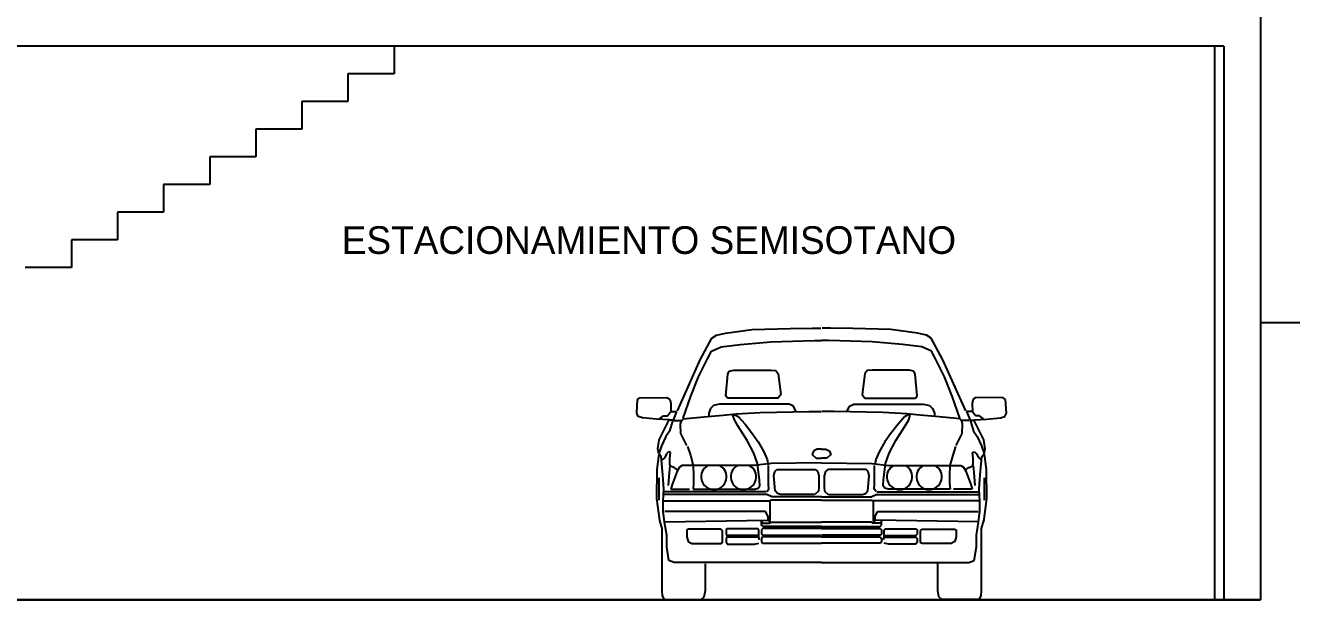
# Model space of a CAD drawing. Header units: metres. Extents: x -525 to 413, y -37 to 272.
# Drawn here: x 311.12 to 317.99, y 38.82 to 41.93 of the extents above; entities that cross this region are included whole.
import ezdxf

# ---------------------------------------------------------------- set-up
doc = ezdxf.new("R2010")
doc.units = ezdxf.units.M
doc.header["$MEASUREMENT"] = 0
doc.linetypes.add('0', pattern=[0])
doc.layers.get('0').update_dxf_attribs({"color": 254})
doc.layers.add('CORTE123', color=254, linetype='Continuous')
doc.layers.add('DIEN HOA', color=254, linetype='Continuous')
doc.styles.get("Standard").update_dxf_attribs({"font": 'HTOWERT.TTF', "height": 0.08})

msp = doc.modelspace()

# ---------------------------------------------------------------- linework, layer by layer
for p, q in [((317.8218, 55.517), (317.8218, 38.817)), ((317.6218, 41.817), (308.3718, 41.817)), ((313.1218, 41.817), (313.1218, 41.667)), ((317.5718, 41.817), (317.5718, 38.817)), ((317.6218, 41.817), (317.6218, 38.817)), ((313.1218, 41.667), (312.8718, 41.667)), ((312.8718, 41.667), (312.8718, 41.517)), ((312.8718, 41.517), (312.6218, 41.517)), ((312.6218, 41.517), (312.6218, 41.367)), ((312.6218, 41.367), (312.3718, 41.367)), ((312.3718, 41.367), (312.3718, 41.217)), ((312.3718, 41.217), (312.1218, 41.217)), ((312.1218, 41.217), (312.1218, 41.067)), ((312.1218, 41.067), (311.8718, 41.067)), ((311.8718, 41.067), (311.8718, 40.917)), ((311.8718, 40.917), (311.6218, 40.917)), ((311.6218, 40.917), (311.6218, 40.767)), ((311.6218, 40.767), (311.3718, 40.767)), ((311.3718, 40.767), (311.3718, 40.617)), ((311.3718, 40.617), (311.1218, 40.617)), ((317.8218, 38.817), (295.8218, 38.817)), ((317.8218, 38.817), (295.8218, 38.817))]:
    msp.add_line(p, q)
at = {"linetype": 'Continuous'}
msp.add_line((295.8218, 38.817), (317.8218, 38.817), dxfattribs=at)
at = {"layer": 'CORTE123', "linetype": '0', "ltscale": 0.004}
msp.add_line((320.9343, 40.317), (317.8218, 40.317), dxfattribs=at)
at = {"layer": 'DIEN HOA'}
for p, q in [((314.8454, 40.234), (314.8709, 40.2514)), ((314.8709, 40.2514), (314.9197, 40.2618)), ((314.9197, 40.2618), (315.0647, 40.2815)), ((315.0647, 40.2815), (315.2702, 40.2873)), ((315.2702, 40.2873), (315.3921, 40.2896)), ((315.3921, 40.2896), (315.4373, 40.2896)), ((315.4887, 40.2896), (315.4434, 40.2896)), ((315.6106, 40.2873), (315.4887, 40.2896)), ((315.816, 40.2815), (315.6106, 40.2873)), ((315.9611, 40.2618), (315.816, 40.2815)), ((316.0099, 40.2514), (315.9611, 40.2618)), ((316.0354, 40.234), (316.0099, 40.2514)), ((314.7827, 40.1176), (314.8454, 40.234)), ((314.843, 40.1644), (314.8964, 40.1876)), ((314.8964, 40.1876), (315.0009, 40.2003)), ((315.0009, 40.2003), (315.1657, 40.2142)), ((315.1657, 40.2142), (315.4013, 40.2224)), ((315.4013, 40.2224), (315.4396, 40.2224)), ((315.4794, 40.2224), (315.4411, 40.2224)), ((315.715, 40.2142), (315.4794, 40.2224)), ((315.8799, 40.2003), (315.715, 40.2142)), ((315.9843, 40.1876), (315.8799, 40.2003)), ((316.0377, 40.1644), (315.9843, 40.1876)), ((316.0981, 40.1176), (316.0354, 40.234)), ((314.6585, 39.8411), (314.7827, 40.1176)), ((314.773, 40.0247), (314.8222, 40.1222)), ((314.8222, 40.1222), (314.843, 40.1644)), ((316.0586, 40.1222), (316.0377, 40.1644)), ((316.1077, 40.0247), (316.0586, 40.1222)), ((316.2223, 39.8411), (316.0981, 40.1176)), ((314.9323, 40.04), (314.9388, 40.0553)), ((314.9388, 40.0553), (314.9646, 40.061)), ((314.9646, 40.061), (315.1662, 40.061)), ((315.1662, 40.061), (315.1928, 40.0585)), ((315.1928, 40.0585), (315.2049, 40.0416)), ((315.6879, 40.0585), (315.6758, 40.0416)), ((315.7145, 40.061), (315.6879, 40.0585)), ((315.9162, 40.061), (315.7145, 40.061)), ((315.942, 40.0553), (315.9162, 40.061)), ((315.9484, 40.04), (315.942, 40.0553)), ((314.7316, 39.92), (314.773, 40.0247)), ((314.921, 39.9213), (314.9323, 40.04)), ((315.2049, 40.0416), (315.2194, 39.9286)), ((315.6758, 40.0416), (315.6613, 39.9286)), ((315.9597, 39.9213), (315.9484, 40.04)), ((316.1491, 39.92), (316.1077, 40.0247)), ((314.4415, 39.9021), (314.4557, 39.9118)), ((314.4557, 39.9118), (314.6006, 39.9125)), ((314.6006, 39.9125), (314.6178, 39.9036)), ((314.6898, 39.8005), (314.7316, 39.92)), ((314.9299, 39.91), (314.921, 39.9213)), ((315.2057, 39.91), (314.9299, 39.91)), ((315.2194, 39.9286), (315.2057, 39.91)), ((315.6613, 39.9286), (315.675, 39.91)), ((315.675, 39.91), (315.9509, 39.91)), ((315.9509, 39.91), (315.9597, 39.9213)), ((316.1909, 39.8005), (316.1491, 39.92)), ((316.2801, 39.9125), (316.263, 39.9036)), ((316.425, 39.9118), (316.2801, 39.9125)), ((316.4392, 39.9021), (316.425, 39.9118)), ((314.4378, 39.8274), (314.4415, 39.9021)), ((314.6178, 39.9036), (314.623, 39.8797)), ((314.623, 39.8797), (314.6223, 39.8371)), ((314.838, 39.8536), (314.8283, 39.8278)), ((314.8541, 39.8689), (314.838, 39.8536)), ((314.8872, 39.8762), (314.8541, 39.8689)), ((315.2654, 39.8762), (314.8872, 39.8762)), ((315.288, 39.8657), (315.2654, 39.8762)), ((315.3017, 39.8383), (315.288, 39.8657)), ((315.5791, 39.8383), (315.5928, 39.8657)), ((315.5928, 39.8657), (315.6153, 39.8762)), ((315.6153, 39.8762), (315.9936, 39.8762)), ((315.9936, 39.8762), (316.0267, 39.8689)), ((316.0267, 39.8689), (316.0428, 39.8536)), ((316.0428, 39.8536), (316.0525, 39.8278)), ((316.263, 39.9036), (316.2577, 39.8797)), ((316.2577, 39.8797), (316.2585, 39.8371)), ((316.443, 39.8274), (316.4392, 39.9021)), ((314.446, 39.8103), (314.4378, 39.8274)), ((314.4692, 39.8021), (314.446, 39.8103)), ((314.5446, 39.7961), (314.4692, 39.8021)), ((314.6134, 39.7916), (314.5446, 39.7961)), ((314.5606, 39.6837), (314.6134, 39.7916)), ((314.5618, 39.7968), (314.5834, 39.8132)), ((314.5834, 39.8132), (314.6051, 39.8132)), ((314.6051, 39.8132), (314.6208, 39.8356)), ((314.635, 39.7894), (314.6149, 39.7909)), ((314.6324, 39.7841), (314.6152, 39.73)), ((314.6223, 39.8371), (314.6544, 39.8371)), ((314.6544, 39.8371), (314.635, 39.7894)), ((314.6372, 39.7886), (314.6776, 39.7879)), ((314.6755, 39.7681), (314.6788, 39.7851)), ((314.6788, 39.7851), (314.6902, 39.7982)), ((314.6902, 39.7982), (314.726, 39.8006)), ((314.726, 39.8006), (314.822, 39.8104)), ((314.822, 39.8104), (314.9066, 39.8177)), ((314.8283, 39.8278), (314.8283, 39.8149)), ((314.9066, 39.8177), (314.9782, 39.8242)), ((314.9586, 39.8177), (314.9717, 39.8185)), ((314.9676, 39.7925), (314.9586, 39.8177)), ((314.9867, 39.7588), (314.9676, 39.7925)), ((314.9717, 39.8185), (314.9896, 39.8079)), ((314.9782, 39.8242), (315.1083, 39.8323)), ((314.9896, 39.8079), (315.0254, 39.7692)), ((315.1083, 39.8323), (315.3714, 39.8379)), ((315.3714, 39.8379), (315.4389, 39.8379)), ((315.5094, 39.8379), (315.4419, 39.8379)), ((315.7724, 39.8323), (315.5094, 39.8379)), ((315.9026, 39.8242), (315.7724, 39.8323)), ((315.8912, 39.8079), (315.8554, 39.7692)), ((315.9091, 39.8185), (315.8912, 39.8079)), ((315.8941, 39.7588), (315.9132, 39.7925)), ((315.9742, 39.8177), (315.9026, 39.8242)), ((315.9221, 39.8177), (315.9091, 39.8185)), ((315.9132, 39.7925), (315.9221, 39.8177)), ((316.0588, 39.8104), (315.9742, 39.8177)), ((316.0525, 39.8278), (316.0525, 39.8149)), ((316.1548, 39.8006), (316.0588, 39.8104)), ((316.1906, 39.7982), (316.1548, 39.8006)), ((316.202, 39.7851), (316.1906, 39.7982)), ((316.2052, 39.7681), (316.202, 39.7851)), ((316.2435, 39.7886), (316.2032, 39.7879)), ((316.2264, 39.8371), (316.2458, 39.7894)), ((316.2585, 39.8371), (316.2264, 39.8371)), ((316.2458, 39.7894), (316.2658, 39.7909)), ((316.2484, 39.7841), (316.2656, 39.73)), ((316.2757, 39.8132), (316.26, 39.8356)), ((316.2673, 39.7916), (316.3362, 39.7961)), ((316.3202, 39.6837), (316.2673, 39.7916)), ((316.2973, 39.8132), (316.2757, 39.8132)), ((316.319, 39.7968), (316.2973, 39.8132)), ((316.3362, 39.7961), (316.4116, 39.8021)), ((316.4116, 39.8021), (316.4348, 39.8103)), ((316.4348, 39.8103), (316.443, 39.8274)), ((314.5954, 39.7016), (314.573, 39.6509)), ((314.6152, 39.73), (314.5954, 39.7016)), ((314.6772, 39.7175), (314.6755, 39.7681)), ((314.6869, 39.6997), (314.6772, 39.7175)), ((315.0366, 39.6801), (314.9867, 39.7588)), ((315.0254, 39.7692), (315.066, 39.7159)), ((315.066, 39.7159), (315.097, 39.672)), ((315.8147, 39.7159), (315.7838, 39.672)), ((315.8554, 39.7692), (315.8147, 39.7159)), ((315.8442, 39.6801), (315.8941, 39.7588)), ((316.1938, 39.6997), (316.2036, 39.7175)), ((316.2036, 39.7175), (316.2052, 39.7681)), ((316.2656, 39.73), (316.2854, 39.7016)), ((316.2854, 39.7016), (316.3078, 39.6509)), ((314.5521, 39.6352), (314.5606, 39.6837)), ((314.558, 39.6076), (314.5521, 39.6352)), ((314.573, 39.6509), (314.5588, 39.6091)), ((314.7105, 39.6525), (314.6869, 39.6997)), ((314.7132, 39.6465), (314.729, 39.5999)), ((315.074, 39.6106), (315.0366, 39.6801)), ((315.097, 39.672), (315.1279, 39.6184)), ((315.7838, 39.672), (315.7529, 39.6184)), ((315.8068, 39.6106), (315.8442, 39.6801)), ((316.1675, 39.6465), (316.1518, 39.5999)), ((316.1702, 39.6525), (316.1938, 39.6997)), ((316.3078, 39.6509), (316.322, 39.6091)), ((316.3287, 39.6352), (316.3202, 39.6837)), ((316.3227, 39.6076), (316.3287, 39.6352)), ((314.5557, 39.5943), (314.5468, 39.5209)), ((314.5597, 39.6052), (314.5557, 39.5943)), ((314.5706, 39.5923), (314.5597, 39.6052)), ((314.5795, 39.4931), (314.5706, 39.5923)), ((314.5898, 39.5885), (314.5752, 39.5756)), ((314.5992, 39.6082), (314.5898, 39.5885)), ((314.6112, 39.6193), (314.5992, 39.6082)), ((314.6214, 39.615), (314.6112, 39.6193)), ((314.6172, 39.5517), (314.618, 39.5825)), ((314.618, 39.5825), (314.6214, 39.615)), ((314.729, 39.5999), (314.744, 39.5436)), ((315.0927, 39.5545), (315.074, 39.6106)), ((315.1279, 39.6184), (315.145, 39.5777)), ((315.145, 39.5777), (315.1515, 39.5476)), ((315.3988, 39.6231), (315.3899, 39.6072)), ((315.3899, 39.6072), (315.3908, 39.6013)), ((315.3908, 39.6013), (315.4116, 39.5845)), ((315.4166, 39.632), (315.3988, 39.6231)), ((315.4116, 39.5845), (315.4404, 39.5845)), ((315.4403, 39.632), (315.4166, 39.632)), ((315.4692, 39.5845), (315.4404, 39.5845)), ((315.4405, 39.632), (315.4642, 39.632)), ((315.4642, 39.632), (315.482, 39.6231)), ((315.4899, 39.6013), (315.4692, 39.5845)), ((315.482, 39.6231), (315.4909, 39.6072)), ((315.4909, 39.6072), (315.4899, 39.6013)), ((315.7358, 39.5777), (315.7293, 39.5476)), ((315.7529, 39.6184), (315.7358, 39.5777)), ((315.7881, 39.5545), (315.8068, 39.6106)), ((316.1518, 39.5999), (316.1367, 39.5436)), ((316.2593, 39.615), (316.2696, 39.6193)), ((316.2628, 39.5825), (316.2593, 39.615)), ((316.2636, 39.5517), (316.2628, 39.5825)), ((316.2696, 39.6193), (316.2816, 39.6082)), ((316.2816, 39.6082), (316.291, 39.5885)), ((316.291, 39.5885), (316.3056, 39.5756)), ((316.3012, 39.4931), (316.3102, 39.5923)), ((316.3102, 39.5923), (316.3211, 39.6052)), ((316.3211, 39.6052), (316.3251, 39.5943)), ((316.3251, 39.5943), (316.334, 39.5209)), ((314.5468, 39.5209), (314.5448, 39.3651)), ((314.6137, 39.5063), (314.6086, 39.4353)), ((314.6172, 39.5431), (314.6137, 39.5063)), ((314.6206, 39.5405), (314.6172, 39.5517)), ((314.6411, 39.5328), (314.6206, 39.5405)), ((314.6569, 39.5143), (314.6298, 39.4408)), ((314.6591, 39.5209), (314.6411, 39.5328)), ((314.6704, 39.5361), (314.6569, 39.5143)), ((314.6839, 39.544), (314.6704, 39.5361)), ((315.0744, 39.544), (314.6839, 39.544)), ((314.744, 39.5436), (314.7455, 39.4903)), ((315.1674, 39.5559), (315.0744, 39.544)), ((315.0971, 39.5225), (315.0927, 39.5545)), ((315.1043, 39.4664), (315.0971, 39.5225)), ((315.1535, 39.4432), (315.1535, 39.545)), ((315.4404, 39.5584), (315.1674, 39.5559)), ((315.1812, 39.4877), (315.1871, 39.5114)), ((315.1871, 39.5114), (315.198, 39.5223)), ((315.198, 39.5223), (315.4057, 39.5223)), ((315.4057, 39.5223), (315.4195, 39.5124)), ((315.4195, 39.5124), (315.4264, 39.4887)), ((315.4404, 39.5584), (315.7134, 39.5559)), ((315.4612, 39.5124), (315.4543, 39.4887)), ((315.4751, 39.5223), (315.4612, 39.5124)), ((315.6828, 39.5223), (315.4751, 39.5223)), ((315.6936, 39.5114), (315.6828, 39.5223)), ((315.6996, 39.4877), (315.6936, 39.5114)), ((315.7134, 39.5559), (315.8064, 39.544)), ((315.7272, 39.4432), (315.7272, 39.545)), ((315.7765, 39.4664), (315.7836, 39.5225)), ((315.7836, 39.5225), (315.7881, 39.5545)), ((315.8064, 39.544), (316.1968, 39.544)), ((316.1367, 39.5436), (316.1352, 39.4903)), ((316.1968, 39.544), (316.2104, 39.5361)), ((316.2104, 39.5361), (316.2239, 39.5143)), ((316.2216, 39.5209), (316.2396, 39.5328)), ((316.2239, 39.5143), (316.2509, 39.4408)), ((316.2396, 39.5328), (316.2602, 39.5405)), ((316.2602, 39.5405), (316.2636, 39.5517)), ((316.2636, 39.5431), (316.267, 39.5063)), ((316.267, 39.5063), (316.2722, 39.4353)), ((316.334, 39.5209), (316.336, 39.3651)), ((314.5581, 39.4772), (314.5581, 39.3566)), ((314.5855, 39.4157), (314.5795, 39.4931)), ((314.6298, 39.4408), (314.6231, 39.416)), ((314.7455, 39.449), (314.7433, 39.4152)), ((314.7455, 39.4903), (314.7455, 39.449)), ((315.0971, 39.421), (315.106, 39.4335)), ((315.106, 39.4335), (315.1043, 39.4664)), ((315.1545, 39.4155), (315.1535, 39.4432)), ((315.1891, 39.4066), (315.1812, 39.4877)), ((315.4264, 39.4274), (315.4235, 39.4047)), ((315.4264, 39.4887), (315.4264, 39.4274)), ((315.4543, 39.4887), (315.4543, 39.4274)), ((315.4543, 39.4274), (315.4573, 39.4047)), ((315.6917, 39.4066), (315.6996, 39.4877)), ((315.7263, 39.4155), (315.7272, 39.4432)), ((315.7747, 39.4335), (315.7765, 39.4664)), ((315.7836, 39.421), (315.7747, 39.4335)), ((316.1352, 39.4903), (316.1352, 39.449)), ((316.1352, 39.449), (316.1375, 39.4152)), ((316.2509, 39.4408), (316.2577, 39.416)), ((316.2953, 39.4157), (316.3012, 39.4931)), ((316.3227, 39.4772), (316.3227, 39.3566)), ((314.5448, 39.3651), (314.5617, 39.246)), ((314.5823, 39.3508), (314.5855, 39.4157)), ((315.1446, 39.3869), (314.5884, 39.3869)), ((315.1407, 39.4017), (314.5891, 39.4017)), ((314.6231, 39.416), (314.7237, 39.416)), ((314.7433, 39.4152), (315.0408, 39.4152)), ((315.0446, 39.4166), (315.0793, 39.4166)), ((315.0793, 39.4166), (315.0971, 39.421)), ((315.1446, 39.4037), (315.1545, 39.4155)), ((315.1713, 39.375), (315.1446, 39.3869)), ((315.4404, 39.375), (315.1713, 39.375)), ((315.201, 39.3918), (315.1891, 39.4066)), ((315.2178, 39.3879), (315.201, 39.3918)), ((315.4027, 39.3879), (315.2178, 39.3879)), ((315.4235, 39.4047), (315.4047, 39.3879)), ((315.4404, 39.375), (315.7094, 39.375)), ((315.4573, 39.4047), (315.4761, 39.3879)), ((315.4781, 39.3879), (315.663, 39.3879)), ((315.663, 39.3879), (315.6798, 39.3918)), ((315.6798, 39.3918), (315.6917, 39.4066)), ((315.7094, 39.375), (315.7361, 39.3869)), ((315.7361, 39.4037), (315.7263, 39.4155)), ((315.7361, 39.3869), (316.2923, 39.3869)), ((315.7401, 39.4017), (316.2917, 39.4017)), ((315.8014, 39.4166), (315.7836, 39.421)), ((315.8362, 39.4166), (315.8014, 39.4166)), ((316.1375, 39.4152), (315.84, 39.4152)), ((316.2577, 39.416), (316.157, 39.416)), ((316.2985, 39.3508), (316.2953, 39.4157)), ((316.336, 39.3651), (316.3182, 39.2397)), ((314.5823, 39.2967), (314.5823, 39.3508)), ((314.5887, 39.238), (314.5823, 39.2967)), ((314.5873, 39.3522), (315.1603, 39.3522)), ((315.1374, 39.2943), (314.5901, 39.2943)), ((315.1503, 39.2676), (315.1374, 39.2943)), ((315.1603, 39.3522), (315.1603, 39.2434)), ((315.1654, 39.3562), (315.1614, 39.3533)), ((315.4404, 39.3562), (315.1654, 39.3562)), ((315.4404, 39.3562), (315.7154, 39.3562)), ((315.7154, 39.3562), (315.7193, 39.3533)), ((315.7205, 39.3522), (315.7205, 39.2434)), ((316.2935, 39.3522), (315.7205, 39.3522)), ((315.7305, 39.2676), (315.7434, 39.2943)), ((315.7434, 39.2943), (316.2906, 39.2943)), ((316.292, 39.238), (316.2985, 39.2967)), ((316.2985, 39.2967), (316.2985, 39.3508)), ((314.5617, 39.246), (314.5736, 39.2033)), ((314.6006, 39.1667), (314.5887, 39.238)), ((314.5901, 39.2391), (315.146, 39.2476)), ((315.1152, 39.2426), (315.1201, 39.231)), ((315.1152, 39.2201), (315.1152, 39.2426)), ((315.1201, 39.231), (315.158, 39.231)), ((315.1503, 39.2448), (315.1503, 39.2676)), ((315.1603, 39.2434), (315.1503, 39.2448)), ((315.1588, 39.2419), (315.1588, 39.2291)), ((315.1588, 39.2291), (315.1688, 39.2365)), ((315.1688, 39.2365), (315.4404, 39.2365)), ((315.7119, 39.2365), (315.4404, 39.2365)), ((315.7219, 39.2291), (315.7119, 39.2365)), ((315.7205, 39.2434), (315.7305, 39.2448)), ((315.7219, 39.2419), (315.7219, 39.2291)), ((315.7607, 39.231), (315.7228, 39.231)), ((315.7305, 39.2448), (315.7305, 39.2676)), ((316.2906, 39.2391), (315.7348, 39.2476)), ((315.7655, 39.2426), (315.7607, 39.231)), ((315.7655, 39.2201), (315.7655, 39.2426)), ((316.2802, 39.1667), (316.292, 39.238)), ((316.3191, 39.246), (316.3072, 39.2033)), ((314.5736, 39.2033), (314.5736, 38.867)), ((314.6006, 39.1038), (314.6006, 39.1667)), ((314.7104, 39.1951), (314.7095, 39.1572)), ((314.7095, 39.1572), (314.7168, 39.1322)), ((314.7184, 39.1999), (314.7104, 39.1951)), ((314.8942, 39.1999), (314.7184, 39.1999)), ((314.9039, 39.1918), (314.8942, 39.1999)), ((314.9039, 39.1266), (314.9039, 39.1918)), ((314.9273, 39.2015), (314.9225, 39.1959)), ((314.9225, 39.1959), (314.9225, 39.1725)), ((314.9225, 39.1725), (314.9305, 39.1628)), ((314.9305, 39.1572), (314.9225, 39.1483)), ((315.0951, 39.2015), (314.9273, 39.2015)), ((314.9305, 39.1628), (314.9305, 39.1572)), ((315.0943, 39.1644), (314.9321, 39.1644)), ((315.0943, 39.1564), (314.9321, 39.1564)), ((315.0999, 39.1935), (315.0951, 39.2015)), ((315.0999, 39.154), (315.0999, 39.1935)), ((315.1039, 39.1419), (315.0999, 39.154)), ((315.1225, 39.2031), (315.1144, 39.1959)), ((315.1144, 39.1959), (315.1144, 39.1717)), ((315.1144, 39.1717), (315.1217, 39.1669)), ((315.1225, 39.1572), (315.1144, 39.1491)), ((315.1225, 39.2144), (315.1152, 39.2201)), ((315.1217, 39.1669), (315.4386, 39.1669)), ((315.4404, 39.2144), (315.1225, 39.2144)), ((315.4404, 39.2031), (315.1225, 39.2031)), ((315.4404, 39.1572), (315.1225, 39.1572)), ((315.4404, 39.2144), (315.7583, 39.2144)), ((315.4404, 39.2031), (315.7583, 39.2031)), ((315.4404, 39.1572), (315.7583, 39.1572)), ((315.7591, 39.1669), (315.4421, 39.1669)), ((315.7583, 39.2144), (315.7655, 39.2201)), ((315.7583, 39.2031), (315.7663, 39.1959)), ((315.7583, 39.1572), (315.7663, 39.1491)), ((315.7663, 39.1717), (315.7591, 39.1669)), ((315.7663, 39.1959), (315.7663, 39.1717)), ((315.7768, 39.1419), (315.7809, 39.154)), ((315.7809, 39.1935), (315.7857, 39.2015)), ((315.7809, 39.154), (315.7809, 39.1935)), ((315.7857, 39.2015), (315.9535, 39.2015)), ((315.7865, 39.1644), (315.9486, 39.1644)), ((315.7865, 39.1564), (315.9486, 39.1564)), ((315.9583, 39.1725), (315.9502, 39.1628)), ((315.9502, 39.1628), (315.9502, 39.1572)), ((315.9502, 39.1572), (315.9583, 39.1483)), ((315.9535, 39.2015), (315.9583, 39.1959)), ((315.9583, 39.1959), (315.9583, 39.1725)), ((315.9768, 39.1918), (315.9865, 39.1999)), ((315.9768, 39.1266), (315.9768, 39.1918)), ((315.9865, 39.1999), (316.1623, 39.1999)), ((316.1623, 39.1999), (316.1704, 39.1951)), ((316.1712, 39.1572), (316.164, 39.1322)), ((316.1704, 39.1951), (316.1712, 39.1572)), ((316.2802, 39.1038), (316.2802, 39.1667)), ((316.3072, 39.2033), (316.3072, 38.867)), ((314.6125, 39.029), (314.6006, 39.1038)), ((314.7168, 39.1322), (314.737, 39.1209)), ((314.737, 39.1209), (314.8942, 39.1209)), ((314.8942, 39.1209), (314.9039, 39.1266)), ((314.9225, 39.1483), (314.9225, 39.1282)), ((314.9225, 39.1282), (314.9281, 39.1185)), ((314.9281, 39.1185), (315.0765, 39.1185)), ((315.0765, 39.1185), (315.0999, 39.1225)), ((315.1144, 39.1491), (315.1144, 39.1298)), ((315.1144, 39.1298), (315.1209, 39.1225)), ((315.1209, 39.1225), (315.4404, 39.1225)), ((315.7599, 39.1225), (315.4404, 39.1225)), ((315.7663, 39.1298), (315.7599, 39.1225)), ((315.7663, 39.1491), (315.7663, 39.1298)), ((315.8042, 39.1185), (315.7809, 39.1225)), ((315.9527, 39.1185), (315.8042, 39.1185)), ((315.9583, 39.1282), (315.9527, 39.1185)), ((315.9583, 39.1483), (315.9583, 39.1282)), ((315.9865, 39.1209), (315.9768, 39.1266)), ((316.1438, 39.1209), (315.9865, 39.1209)), ((316.164, 39.1322), (316.1438, 39.1209)), ((316.2683, 39.029), (316.2802, 39.1038)), ((314.6412, 39.0181), (314.6125, 39.029)), ((315.4404, 39.0181), (314.6412, 39.0181)), ((315.4404, 39.0181), (316.2396, 39.0181)), ((316.2396, 39.0181), (316.2683, 39.029)), ((314.8102, 38.867), (314.8102, 39.0112)), ((316.0706, 38.867), (316.0706, 39.0112)), ((314.5736, 38.867), (314.5758, 38.837)), ((314.5758, 38.837), (314.5873, 38.8184)), ((314.5873, 38.8184), (314.7873, 38.8184)), ((314.7873, 38.8184), (314.8045, 38.8327)), ((314.8045, 38.8327), (314.8102, 38.867)), ((316.0763, 38.8327), (316.0706, 38.867)), ((316.0934, 38.8184), (316.0763, 38.8327)), ((316.2935, 38.8184), (316.0934, 38.8184)), ((316.3049, 38.837), (316.2935, 38.8184)), ((316.3072, 38.867), (316.3049, 38.837))]:
    msp.add_line(p, q, dxfattribs=at)
for centre in [(314.8567, 39.4828), (315.0167, 39.4828), (315.864, 39.4828), (316.024, 39.4828)]:
    msp.add_arc(centre, 0.0691, 117.70376, 62.29624, dxfattribs=at)

# ---------------------------------------------------------------- texts
at = {"linetype": 'Continuous', "insert": (312.8382, 40.8414), "char_height": 0.15, "attachment_point": 1}
msp.add_mtext_dynamic_manual_height_columns('ESTACIONAMIENTO SEMISOTANO\\P ', width=4.532036, gutter_width=12.5, heights=[0], dxfattribs=at)

doc.saveas('drawing.dxf')
